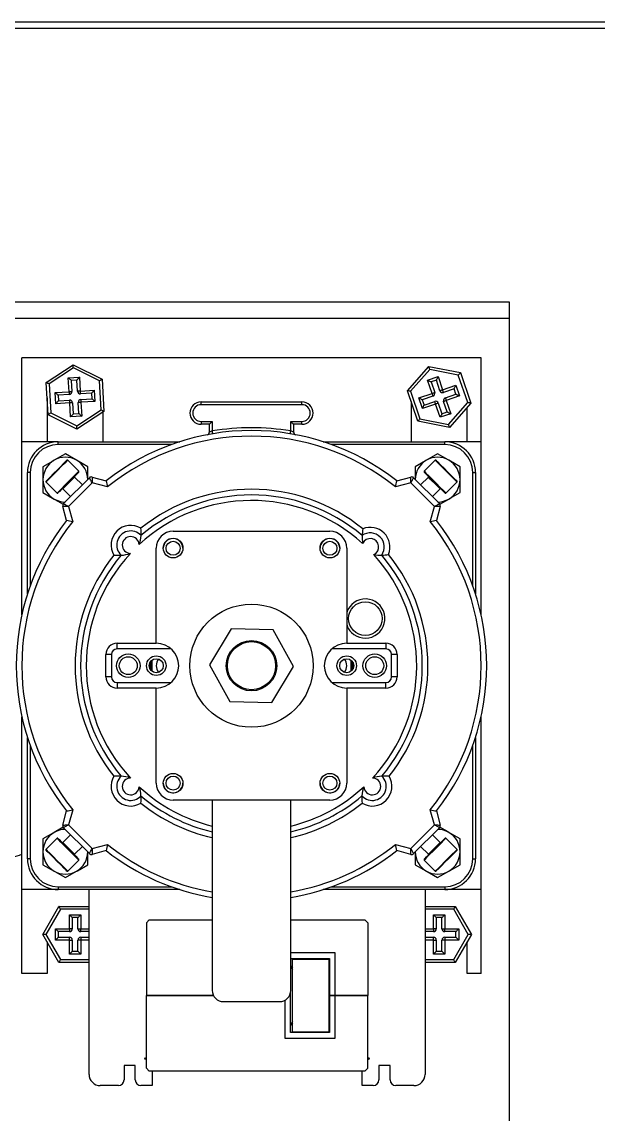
# Model space of a CAD drawing. Header units: millimetres. Extents: x 4754612 to 5801174, y 2368242 to 2777223.
# Drawn here: x 4996116.3 to 4996189.8, y 2602960.3 to 2603099.6 of the extents above; entities that cross this region are included whole.
import ezdxf

# ---------------------------------------------------------------- set-up
doc = ezdxf.new("R2010")
doc.units = ezdxf.units.MM
doc.header["$LTSCALE"] = 1000
doc.layers.add('(주)하나기공-LEADER', color=7, linetype='Continuous')

msp = doc.modelspace()

# ---------------------------------------------------------------- linework, layer by layer
at = {"layer": '(주)하나기공-LEADER', "color": 8, "linetype": 'ByBlock', "lineweight": -2}
for p, q in [((4996178.443, 2603061.764), (4995985.586, 2603061.764)), ((4996116.315, 2603046.05), (4996116.315, 2603056.764)), ((4996174.886, 2603056.764), (4996116.315, 2603056.764)), ((4996119.413, 2603053.611), (4996122.856, 2603055.881)), ((4996122.856, 2603055.881), (4996126.543, 2603054.035)), ((4996165.483, 2603052.564), (4996168.199, 2603055.668)), ((4996168.199, 2603055.668), (4996172.245, 2603054.868)), ((4996174.886, 2603046.05), (4996174.886, 2603056.764)), ((4996122.88, 2603055.469), (4996119.782, 2603053.426)), ((4996122.239, 2603054.217), (4996123.665, 2603054.302)), ((4996122.345, 2603052.435), (4996122.239, 2603054.217)), ((4996126.199, 2603053.808), (4996122.88, 2603055.469)), ((4996123.665, 2603054.302), (4996123.771, 2603052.52)), ((4996168.332, 2603055.277), (4996165.888, 2603052.484)), ((4996168.047, 2603053.9), (4996169.399, 2603054.361)), ((4996171.973, 2603054.558), (4996168.332, 2603055.277)), ((4996169.399, 2603054.361), (4996169.975, 2603052.671)), ((4996173.17, 2603051.044), (4996171.973, 2603054.558)), ((4996172.245, 2603054.868), (4996173.575, 2603050.964)), ((4996119.658, 2603049.494), (4996119.413, 2603053.611)), ((4996119.782, 2603053.426), (4996120.002, 2603049.721)), ((4996123.33, 2603053.925), (4996122.617, 2603053.882)), ((4996122.617, 2603053.882), (4996122.702, 2603052.456)), ((4996123.415, 2603052.498), (4996123.33, 2603053.925)), ((4996126.419, 2603050.103), (4996126.199, 2603053.808)), ((4996126.543, 2603054.035), (4996126.788, 2603049.918)), ((4996168.623, 2603052.21), (4996168.047, 2603053.9)), ((4996169.176, 2603053.908), (4996168.5, 2603053.677)), ((4996168.5, 2603053.677), (4996168.961, 2603052.325)), ((4996169.637, 2603052.556), (4996169.176, 2603053.908)), ((4996169.975, 2603052.671), (4996171.665, 2603053.247)), ((4996171.442, 2603052.793), (4996170.09, 2603052.333)), ((4996171.673, 2603052.117), (4996171.442, 2603052.793)), ((4996171.665, 2603053.247), (4996172.126, 2603051.894)), ((4996119.529, 2603051.658), (4996119.529, 2603046.05)), ((4996120.562, 2603052.329), (4996122.345, 2603052.435)), ((4996120.647, 2603050.903), (4996120.562, 2603052.329)), ((4996122.366, 2603052.078), (4996120.94, 2603051.994)), ((4996120.94, 2603051.994), (4996120.983, 2603051.28)), ((4996120.983, 2603051.28), (4996122.409, 2603051.365)), ((4996123.771, 2603052.52), (4996125.554, 2603052.626)), ((4996125.218, 2603052.248), (4996123.792, 2603052.163)), ((4996123.835, 2603051.45), (4996125.261, 2603051.535)), ((4996125.261, 2603051.535), (4996125.218, 2603052.248)), ((4996125.554, 2603052.626), (4996125.638, 2603051.2)), ((4996166.814, 2603048.661), (4996165.483, 2603052.564)), ((4996165.888, 2603052.484), (4996167.085, 2603048.971)), ((4996166.932, 2603051.634), (4996168.623, 2603052.21)), ((4996167.393, 2603050.282), (4996166.932, 2603051.634)), ((4996168.738, 2603051.872), (4996167.385, 2603051.411)), ((4996167.385, 2603051.411), (4996167.616, 2603050.735)), ((4996170.32, 2603051.657), (4996171.673, 2603052.117)), ((4996172.126, 2603051.894), (4996170.436, 2603051.319)), ((4996122.43, 2603051.009), (4996120.647, 2603050.903)), ((4996122.536, 2603049.226), (4996122.43, 2603051.009)), ((4996122.786, 2603051.03), (4996122.871, 2603049.604)), ((4996123.321, 2603048.059), (4996126.419, 2603050.103)), ((4996123.584, 2603049.646), (4996123.499, 2603051.072)), ((4996125.638, 2603051.2), (4996123.856, 2603051.094)), ((4996123.856, 2603051.094), (4996123.962, 2603049.311)), ((4996139.172, 2603050.78), (4996139.172, 2603051.137)), ((4996139.172, 2603051.137), (4996152.029, 2603051.137)), ((4996152.029, 2603050.78), (4996139.172, 2603050.78)), ((4996152.029, 2603050.78), (4996152.029, 2603051.137)), ((4996165.958, 2603051.172), (4996165.958, 2603046.05)), ((4996169.083, 2603050.858), (4996167.393, 2603050.282)), ((4996167.616, 2603050.735), (4996168.968, 2603051.196)), ((4996169.659, 2603049.167), (4996169.083, 2603050.858)), ((4996169.421, 2603050.973), (4996169.882, 2603049.621)), ((4996170.558, 2603049.851), (4996170.097, 2603051.203)), ((4996170.436, 2603051.319), (4996171.011, 2603049.628)), ((4996170.726, 2603048.251), (4996173.17, 2603051.044)), ((4996173.575, 2603050.964), (4996170.859, 2603047.861)), ((4996173.1, 2603046.05), (4996173.1, 2603050.422)), ((4996123.345, 2603047.648), (4996119.658, 2603049.494)), ((4996120.002, 2603049.721), (4996123.321, 2603048.059)), ((4996123.962, 2603049.311), (4996122.536, 2603049.226)), ((4996122.871, 2603049.604), (4996123.584, 2603049.646)), ((4996126.788, 2603049.918), (4996123.345, 2603047.648)), ((4996126.672, 2603046.05), (4996126.672, 2603049.841)), ((4996139.172, 2603048.637), (4996140.6, 2603048.637)), ((4996139.172, 2603048.637), (4996139.172, 2603048.28)), ((4996140.6, 2603048.637), (4996140.243, 2603048.28)), ((4996140.6, 2603048.637), (4996140.6, 2603047.421)), ((4996150.6, 2603047.421), (4996150.6, 2603048.637)), ((4996150.6, 2603048.637), (4996152.029, 2603048.637)), ((4996152.029, 2603048.28), (4996152.029, 2603048.637)), ((4996170.859, 2603047.861), (4996166.814, 2603048.661)), ((4996167.085, 2603048.971), (4996170.726, 2603048.251)), ((4996171.011, 2603049.628), (4996169.659, 2603049.167)), ((4996169.882, 2603049.621), (4996170.558, 2603049.851)), ((4996140.243, 2603048.28), (4996139.172, 2603048.28)), ((4996140.243, 2603047.293), (4996140.243, 2603048.28)), ((4996150.958, 2603048.28), (4996150.958, 2603047.293)), ((4996152.029, 2603048.28), (4996150.958, 2603048.28)), ((4996116.315, 2603023.986), (4996116.315, 2603046.05)), ((4996120.958, 2603046.05), (4996116.315, 2603046.05)), ((4996120.958, 2603045.693), (4996120.958, 2603046.05)), ((4996120.958, 2603046.05), (4996136.453, 2603046.05)), ((4996154.748, 2603046.05), (4996170.243, 2603046.05)), ((4996174.886, 2603046.05), (4996170.243, 2603046.05)), ((4996170.243, 2603045.693), (4996170.243, 2603046.05)), ((4996174.886, 2603023.986), (4996174.886, 2603046.05)), ((4996121.862, 2603044.516), (4996120.433, 2603043.691)), ((4996135.405, 2603045.693), (4996120.958, 2603045.693)), ((4996170.243, 2603045.693), (4996155.796, 2603045.693)), ((4996169.339, 2603044.516), (4996167.91, 2603043.691)), ((4996120.841, 2603042.469), (4996122.064, 2603043.692)), ((4996123.579, 2603042.278), (4996122.165, 2603043.692)), ((4996124.719, 2603042.867), (4996123.29, 2603043.691)), ((4996169.036, 2603043.692), (4996167.622, 2603042.278)), ((4996172.196, 2603042.867), (4996170.768, 2603043.691)), ((4996117.386, 2603042.121), (4996117.029, 2603042.121)), ((4996117.029, 2603026.626), (4996117.029, 2603042.121)), ((4996117.386, 2603042.121), (4996117.386, 2603027.674)), ((4996119.005, 2603042.867), (4996119.005, 2603041.217)), ((4996122.31, 2603041.009), (4996123.579, 2603042.278)), ((4996123.579, 2603042.177), (4996122.356, 2603040.954)), ((4996124.719, 2603041.217), (4996124.719, 2603042.867)), ((4996166.482, 2603042.867), (4996166.482, 2603041.217)), ((4996172.196, 2603041.217), (4996172.196, 2603042.867)), ((4996173.815, 2603042.121), (4996174.172, 2603042.121)), ((4996173.815, 2603027.674), (4996173.815, 2603042.121)), ((4996174.172, 2603042.121), (4996174.172, 2603026.626)), ((4996119.005, 2603041.217), (4996119.005, 2603039.568)), ((4996119.387, 2603040.914), (4996120.801, 2603039.5)), ((4996120.801, 2603039.5), (4996122.31, 2603041.009)), ((4996122.356, 2603040.853), (4996121.534, 2603040.03)), ((4996121.625, 2603038.153), (4996124.926, 2603041.454)), ((4996125.285, 2603040.803), (4996122.276, 2603037.794)), ((4996123.049, 2603041.545), (4996122.356, 2603040.853)), ((4996124.033, 2603040.561), (4996123.049, 2603041.545)), ((4996125.271, 2603041.547), (4996127.063, 2603041.066)), ((4996127.226, 2603040.283), (4996125.285, 2603040.803)), ((4996165.916, 2603040.803), (4996163.974, 2603040.283)), ((4996164.137, 2603041.066), (4996165.93, 2603041.547)), ((4996168.925, 2603037.794), (4996165.916, 2603040.803)), ((4996166.275, 2603041.454), (4996169.576, 2603038.153)), ((4996168.152, 2603041.545), (4996167.168, 2603040.561)), ((4996170.4, 2603039.5), (4996171.814, 2603040.914)), ((4996171.739, 2603041.09), (4996171.814, 2603041.015)), ((4996172.196, 2603039.568), (4996172.196, 2603041.217)), ((4996119.005, 2603039.568), (4996120.433, 2603038.743)), ((4996121.534, 2603040.03), (4996122.518, 2603039.046)), ((4996168.683, 2603039.046), (4996169.667, 2603040.03)), ((4996170.322, 2603039.578), (4996170.4, 2603039.5)), ((4996122.013, 2603036.015), (4996121.532, 2603037.808)), ((4996122.276, 2603037.794), (4996122.796, 2603035.853)), ((4996168.405, 2603035.853), (4996168.925, 2603037.794)), ((4996169.668, 2603037.808), (4996169.188, 2603036.015)), ((4996169.598, 2603038.068), (4996170.768, 2603038.743)), ((4996135.6, 2603034.621), (4996155.6, 2603034.621)), ((4996133.458, 2603020.336), (4996133.458, 2603032.479)), ((4996157.743, 2603032.479), (4996157.743, 2603020.336)), ((4996143.014, 2603022.175), (4996140.24, 2603017.587)), ((4996148.374, 2603022.066), (4996143.014, 2603022.175)), ((4996150.96, 2603017.37), (4996148.374, 2603022.066)), ((4996128.458, 2603019.621), (4996128.458, 2603020.336)), ((4996128.458, 2603020.336), (4996133.458, 2603020.336)), ((4996135.347, 2603019.621), (4996128.458, 2603019.621)), ((4996162.743, 2603019.621), (4996155.853, 2603019.621)), ((4996157.743, 2603020.336), (4996162.743, 2603020.336)), ((4996162.743, 2603020.336), (4996162.743, 2603019.621)), ((4996127.029, 2603016.05), (4996127.029, 2603018.907)), ((4996127.743, 2603018.907), (4996127.029, 2603018.907)), ((4996127.743, 2603018.907), (4996127.743, 2603016.05)), ((4996163.458, 2603016.05), (4996163.458, 2603018.907)), ((4996164.172, 2603018.907), (4996163.458, 2603018.907)), ((4996164.172, 2603018.907), (4996164.172, 2603016.05)), ((4996140.24, 2603017.587), (4996142.827, 2603012.891)), ((4996148.187, 2603012.783), (4996150.96, 2603017.37)), ((4996127.743, 2603016.05), (4996127.029, 2603016.05)), ((4996128.458, 2603015.336), (4996128.458, 2603014.621)), ((4996128.458, 2603015.336), (4996135.347, 2603015.336)), ((4996155.853, 2603015.336), (4996162.743, 2603015.336)), ((4996162.743, 2603014.621), (4996162.743, 2603015.336)), ((4996164.172, 2603016.05), (4996163.458, 2603016.05)), ((4996133.458, 2603014.621), (4996128.458, 2603014.621)), ((4996133.458, 2603002.479), (4996133.458, 2603014.621)), ((4996162.743, 2603014.621), (4996157.743, 2603014.621)), ((4996157.743, 2603014.621), (4996157.743, 2603002.479)), ((4996142.827, 2603012.891), (4996148.187, 2603012.783)), ((4996116.315, 2602988.907), (4996116.315, 2603010.971)), ((4996174.886, 2602988.907), (4996174.886, 2603010.971)), ((4996117.029, 2602992.836), (4996117.029, 2603008.331)), ((4996174.172, 2603008.331), (4996174.172, 2602992.836)), ((4996117.386, 2603007.283), (4996117.386, 2602992.836)), ((4996173.815, 2602992.836), (4996173.815, 2603007.283)), ((4996155.6, 2603000.336), (4996135.6, 2603000.336)), ((4996140.6, 2603000.336), (4996140.6, 2602976.05)), ((4996150.6, 2602976.05), (4996150.6, 2603000.336)), ((4996121.532, 2602997.149), (4996122.013, 2602998.942)), ((4996122.796, 2602999.105), (4996122.276, 2602997.163)), ((4996168.925, 2602997.163), (4996168.405, 2602999.105)), ((4996169.188, 2602998.942), (4996169.668, 2602997.149)), ((4996122.276, 2602997.163), (4996125.285, 2602994.154)), ((4996165.916, 2602994.154), (4996168.925, 2602997.163)), ((4996121.603, 2602996.889), (4996120.433, 2602996.214)), ((4996122.518, 2602995.911), (4996121.534, 2602994.927)), ((4996124.926, 2602993.503), (4996121.625, 2602996.804)), ((4996169.576, 2602996.804), (4996166.275, 2602993.503)), ((4996169.667, 2602994.927), (4996168.683, 2602995.911)), ((4996172.196, 2602995.39), (4996170.768, 2602996.214)), ((4996119.005, 2602995.39), (4996119.005, 2602993.74)), ((4996120.801, 2602995.457), (4996119.387, 2602994.043)), ((4996123.049, 2602993.412), (4996124.033, 2602994.396)), ((4996125.285, 2602994.154), (4996127.226, 2602994.674)), ((4996163.974, 2602994.674), (4996165.916, 2602994.154)), ((4996167.168, 2602994.396), (4996168.152, 2602993.412)), ((4996171.814, 2602994.043), (4996170.4, 2602995.457)), ((4996172.196, 2602993.74), (4996172.196, 2602995.39)), ((4996117.386, 2602992.836), (4996117.029, 2602992.836)), ((4996119.005, 2602993.74), (4996119.005, 2602992.09)), ((4996124.719, 2602992.09), (4996124.719, 2602993.74)), ((4996127.063, 2602993.891), (4996125.271, 2602993.41)), ((4996165.93, 2602993.41), (4996164.137, 2602993.891)), ((4996166.482, 2602993.74), (4996166.482, 2602992.09)), ((4996172.196, 2602992.09), (4996172.196, 2602993.74)), ((4996173.815, 2602992.836), (4996174.172, 2602992.836)), ((4996119.005, 2602992.09), (4996120.433, 2602991.266)), ((4996122.165, 2602991.265), (4996123.579, 2602992.679)), ((4996166.482, 2602992.09), (4996167.91, 2602991.266)), ((4996167.622, 2602992.679), (4996169.036, 2602991.265)), ((4996121.862, 2602990.441), (4996123.29, 2602991.266)), ((4996169.339, 2602990.441), (4996170.768, 2602991.266)), ((4996120.958, 2602988.907), (4996116.315, 2602988.907)), ((4996116.315, 2602978.193), (4996116.315, 2602988.907)), ((4996120.958, 2602989.264), (4996120.958, 2602988.907)), ((4996120.958, 2602989.264), (4996135.405, 2602989.264)), ((4996136.453, 2602988.907), (4996120.958, 2602988.907)), ((4996124.886, 2602965.336), (4996124.886, 2602988.907)), ((4996170.243, 2602988.907), (4996154.748, 2602988.907)), ((4996155.796, 2602989.264), (4996170.243, 2602989.264)), ((4996167.743, 2602988.907), (4996167.743, 2602965.336)), ((4996170.243, 2602989.264), (4996170.243, 2602988.907)), ((4996174.886, 2602988.907), (4996170.243, 2602988.907)), ((4996174.886, 2602978.193), (4996174.886, 2602988.907)), ((4996118.977, 2602983.193), (4996121.038, 2602986.764)), ((4996121.245, 2602986.407), (4996119.389, 2602983.193)), ((4996121.038, 2602986.764), (4996124.886, 2602986.764)), ((4996124.886, 2602986.407), (4996121.245, 2602986.407)), ((4996167.743, 2602986.764), (4996171.591, 2602986.764)), ((4996171.385, 2602986.407), (4996167.743, 2602986.407)), ((4996173.241, 2602983.193), (4996171.385, 2602986.407)), ((4996171.591, 2602986.764), (4996173.653, 2602983.193)), ((4996122.386, 2602983.907), (4996122.386, 2602985.693)), ((4996122.386, 2602985.693), (4996123.815, 2602985.693)), ((4996122.743, 2602985.336), (4996122.743, 2602983.907)), ((4996123.458, 2602985.336), (4996122.743, 2602985.336)), ((4996123.458, 2602983.907), (4996123.458, 2602985.336)), ((4996123.815, 2602985.693), (4996123.815, 2602983.907)), ((4996132.565, 2602985.043), (4996132.208, 2602984.686)), ((4996132.208, 2602984.686), (4996132.208, 2602975.4)), ((4996132.565, 2602985.043), (4996140.6, 2602985.043)), ((4996150.6, 2602985.043), (4996160.065, 2602985.043)), ((4996160.422, 2602984.686), (4996160.065, 2602985.043)), ((4996160.422, 2602984.686), (4996160.422, 2602975.4)), ((4996168.815, 2602985.693), (4996170.243, 2602985.693)), ((4996168.815, 2602983.907), (4996168.815, 2602985.693)), ((4996169.172, 2602985.336), (4996169.172, 2602983.907)), ((4996169.886, 2602985.336), (4996169.172, 2602985.336)), ((4996169.886, 2602983.907), (4996169.886, 2602985.336)), ((4996170.243, 2602985.693), (4996170.243, 2602983.907)), ((4996119.389, 2602983.193), (4996118.977, 2602983.193)), ((4996121.038, 2602979.621), (4996118.977, 2602983.193)), ((4996119.389, 2602983.193), (4996121.245, 2602979.979)), ((4996120.6, 2602982.479), (4996120.6, 2602983.907)), ((4996120.6, 2602983.907), (4996122.386, 2602983.907)), ((4996120.958, 2602983.55), (4996120.958, 2602982.836)), ((4996122.386, 2602983.55), (4996120.958, 2602983.55)), ((4996122.743, 2602983.907), (4996122.386, 2602983.907)), ((4996122.386, 2602983.907), (4996122.386, 2602983.55)), ((4996123.458, 2602983.907), (4996123.815, 2602983.907)), ((4996123.815, 2602983.55), (4996123.815, 2602983.907)), ((4996123.815, 2602983.907), (4996124.886, 2602983.907)), ((4996124.886, 2602983.55), (4996123.815, 2602983.55)), ((4996167.743, 2602983.907), (4996168.815, 2602983.907)), ((4996168.815, 2602983.55), (4996167.743, 2602983.55)), ((4996168.815, 2602983.907), (4996168.815, 2602983.55)), ((4996169.172, 2602983.907), (4996168.815, 2602983.907)), ((4996169.886, 2602983.907), (4996170.243, 2602983.907)), ((4996170.243, 2602983.907), (4996172.029, 2602983.907)), ((4996170.243, 2602983.55), (4996170.243, 2602983.907)), ((4996171.672, 2602983.55), (4996170.243, 2602983.55)), ((4996171.385, 2602979.979), (4996173.241, 2602983.193)), ((4996173.653, 2602983.193), (4996171.591, 2602979.621)), ((4996171.672, 2602982.836), (4996171.672, 2602983.55)), ((4996172.029, 2602983.907), (4996172.029, 2602982.479)), ((4996173.653, 2602983.193), (4996173.241, 2602983.193)), ((4996119.529, 2602982.236), (4996119.529, 2602978.193)), ((4996122.386, 2602982.479), (4996120.6, 2602982.479)), ((4996120.958, 2602982.836), (4996122.386, 2602982.836)), ((4996122.386, 2602982.479), (4996122.386, 2602982.836)), ((4996122.386, 2602980.693), (4996122.386, 2602982.479)), ((4996122.386, 2602982.479), (4996122.743, 2602982.479)), ((4996122.743, 2602982.479), (4996122.743, 2602981.05)), ((4996123.458, 2602981.05), (4996123.458, 2602982.479)), ((4996123.815, 2602982.479), (4996123.458, 2602982.479)), ((4996123.815, 2602982.836), (4996123.815, 2602982.479)), ((4996123.815, 2602982.836), (4996124.886, 2602982.836)), ((4996123.815, 2602982.479), (4996123.815, 2602980.693)), ((4996124.886, 2602982.479), (4996123.815, 2602982.479)), ((4996167.743, 2602982.836), (4996168.815, 2602982.836)), ((4996168.815, 2602982.479), (4996167.743, 2602982.479)), ((4996168.815, 2602982.479), (4996168.815, 2602982.836)), ((4996168.815, 2602980.693), (4996168.815, 2602982.479)), ((4996168.815, 2602982.479), (4996169.172, 2602982.479)), ((4996169.172, 2602982.479), (4996169.172, 2602981.05)), ((4996169.886, 2602981.05), (4996169.886, 2602982.479)), ((4996170.243, 2602982.479), (4996169.886, 2602982.479)), ((4996170.243, 2602982.836), (4996171.672, 2602982.836)), ((4996170.243, 2602982.836), (4996170.243, 2602982.479)), ((4996170.243, 2602982.479), (4996170.243, 2602980.693)), ((4996172.029, 2602982.479), (4996170.243, 2602982.479)), ((4996173.1, 2602978.193), (4996173.1, 2602982.236)), ((4996123.815, 2602980.693), (4996122.386, 2602980.693)), ((4996122.743, 2602981.05), (4996123.458, 2602981.05)), ((4996156.279, 2602980.829), (4996150.6, 2602980.829)), ((4996156.279, 2602975.4), (4996156.279, 2602980.829)), ((4996170.243, 2602980.693), (4996168.815, 2602980.693)), ((4996169.172, 2602981.05), (4996169.886, 2602981.05)), ((4996124.886, 2602979.621), (4996121.038, 2602979.621)), ((4996121.245, 2602979.979), (4996124.886, 2602979.979)), ((4996150.6, 2602980.114), (4996155.565, 2602980.114)), ((4996150.85, 2602980.043), (4996155.493, 2602980.043)), ((4996150.85, 2602970.757), (4996150.85, 2602980.043)), ((4996155.493, 2602980.043), (4996155.493, 2602980.114)), ((4996155.493, 2602970.757), (4996155.493, 2602980.043)), ((4996155.565, 2602980.114), (4996155.565, 2602975.4)), ((4996167.743, 2602979.979), (4996171.385, 2602979.979)), ((4996171.591, 2602979.621), (4996167.743, 2602979.621)), ((4996119.529, 2602978.193), (4996116.315, 2602978.193)), ((4996174.886, 2602978.193), (4996173.1, 2602978.193)), ((4996132.208, 2602975.4), (4996140.757, 2602975.4)), ((4996132.208, 2602966.114), (4996132.208, 2602975.4)), ((4996140.757, 2602975.4), (4996132.208, 2602975.4)), ((4996149.85, 2602974.793), (4996149.85, 2602969.971)), ((4996150.444, 2602975.4), (4996150.565, 2602975.4)), ((4996150.565, 2602975.4), (4996150.444, 2602975.4)), ((4996150.565, 2602975.4), (4996150.565, 2602975.733)), ((4996150.565, 2602970.686), (4996150.565, 2602975.4)), ((4996155.565, 2602975.4), (4996156.279, 2602975.4)), ((4996155.565, 2602975.4), (4996155.565, 2602970.686)), ((4996156.279, 2602975.4), (4996155.565, 2602975.4)), ((4996156.279, 2602975.4), (4996160.422, 2602975.4)), ((4996156.279, 2602969.971), (4996156.279, 2602975.4)), ((4996160.422, 2602975.4), (4996156.279, 2602975.4)), ((4996160.422, 2602966.114), (4996160.422, 2602975.4)), ((4996142.029, 2602974.621), (4996149.172, 2602974.621)), ((4996155.565, 2602970.686), (4996150.565, 2602970.686)), ((4996150.85, 2602970.757), (4996155.493, 2602970.757)), ((4996155.493, 2602970.686), (4996155.493, 2602970.757)), ((4996149.85, 2602969.971), (4996156.279, 2602969.971)), ((4996130.779, 2602966.471), (4996129.35, 2602966.471)), ((4996129.35, 2602966.471), (4996129.35, 2602964.621)), ((4996130.779, 2602964.621), (4996130.779, 2602966.471)), ((4996132.208, 2602967.461), (4996131.932, 2602967.347)), ((4996131.932, 2602967.347), (4996132.208, 2602967.233)), ((4996160.697, 2602967.347), (4996160.422, 2602967.461)), ((4996160.422, 2602967.233), (4996160.697, 2602967.347)), ((4996163.279, 2602966.471), (4996161.85, 2602966.471)), ((4996161.85, 2602966.471), (4996161.85, 2602964.621)), ((4996163.279, 2602964.621), (4996163.279, 2602966.471)), ((4996132.208, 2602966.114), (4996132.565, 2602965.757)), ((4996160.065, 2602965.757), (4996132.565, 2602965.757)), ((4996132.922, 2602965.757), (4996132.922, 2602963.907)), ((4996159.708, 2602963.907), (4996159.708, 2602965.757)), ((4996160.065, 2602965.757), (4996160.422, 2602966.114)), ((4996128.636, 2602963.907), (4996126.315, 2602963.907)), ((4996132.922, 2602963.907), (4996131.493, 2602963.907)), ((4996161.136, 2602963.907), (4996159.708, 2602963.907)), ((4996166.315, 2602963.907), (4996163.993, 2602963.907))]:
    msp.add_line(p, q, dxfattribs=at)
at = {"layer": '(주)하나기공-LEADER', "color": 4}
msp.add_lwpolyline([(4996262.443, 2603098.764), (4995963.3, 2603098.764), (4995963.3, 2603099.621), (4995963.3, 2603099.621), (4996262.443, 2603099.621)], dxfattribs=at)
at = {"layer": '(주)하나기공-LEADER', "color": 8, "linetype": 'ByBlock', "lineweight": -2}
msp.add_lwpolyline([(4996178.443, 2602958.907), (4995985.586, 2602958.907), (4995985.586, 2603061.764), (4995985.586, 2603063.907), (4996178.443, 2603063.907), (4996178.443, 2603061.764)], close=True, dxfattribs=at)
for points in [[(4996122.88, 2603055.469), (4996122.875, 2603055.55), (4996122.871, 2603055.627), (4996122.866, 2603055.698), (4996122.863, 2603055.76), (4996122.86, 2603055.812), (4996122.857, 2603055.85), (4996122.856, 2603055.873), (4996122.856, 2603055.881)], [(4996168.332, 2603055.277), (4996168.306, 2603055.354), (4996168.281, 2603055.427), (4996168.258, 2603055.494), (4996168.238, 2603055.553), (4996168.221, 2603055.602), (4996168.209, 2603055.638), (4996168.201, 2603055.66), (4996168.199, 2603055.668)], [(4996122.239, 2603054.217), (4996122.313, 2603054.152), (4996122.384, 2603054.089), (4996122.449, 2603054.031), (4996122.506, 2603053.98), (4996122.553, 2603053.939), (4996122.588, 2603053.908), (4996122.609, 2603053.889), (4996122.617, 2603053.882)], [(4996123.665, 2603054.302), (4996123.6, 2603054.229), (4996123.537, 2603054.158), (4996123.479, 2603054.092), (4996123.428, 2603054.035), (4996123.386, 2603053.988), (4996123.355, 2603053.953), (4996123.336, 2603053.932), (4996123.33, 2603053.925)], [(4996169.399, 2603054.361), (4996169.355, 2603054.273), (4996169.313, 2603054.188), (4996169.275, 2603054.109), (4996169.241, 2603054.041), (4996169.213, 2603053.984), (4996169.193, 2603053.942), (4996169.18, 2603053.916), (4996169.176, 2603053.908)], [(4996171.973, 2603054.558), (4996172.026, 2603054.618), (4996172.077, 2603054.676), (4996172.124, 2603054.73), (4996172.165, 2603054.777), (4996172.199, 2603054.816), (4996172.224, 2603054.844), (4996172.239, 2603054.862), (4996172.245, 2603054.868)], [(4996119.782, 2603053.426), (4996119.71, 2603053.462), (4996119.641, 2603053.497), (4996119.577, 2603053.528), (4996119.521, 2603053.556), (4996119.475, 2603053.579), (4996119.441, 2603053.596), (4996119.42, 2603053.607), (4996119.413, 2603053.611)], [(4996126.199, 2603053.808), (4996126.266, 2603053.852), (4996126.331, 2603053.894), (4996126.39, 2603053.934), (4996126.442, 2603053.968), (4996126.485, 2603053.996), (4996126.517, 2603054.017), (4996126.537, 2603054.03), (4996126.543, 2603054.035)], [(4996168.047, 2603053.9), (4996168.135, 2603053.857), (4996168.22, 2603053.815), (4996168.298, 2603053.776), (4996168.367, 2603053.743), (4996168.423, 2603053.715), (4996168.465, 2603053.694), (4996168.491, 2603053.682), (4996168.5, 2603053.677)], [(4996171.442, 2603052.793), (4996171.446, 2603052.802), (4996171.459, 2603052.828), (4996171.48, 2603052.87), (4996171.507, 2603052.926), (4996171.541, 2603052.995), (4996171.58, 2603053.073), (4996171.622, 2603053.158), (4996171.665, 2603053.247)], [(4996120.562, 2603052.329), (4996120.636, 2603052.263), (4996120.707, 2603052.201), (4996120.772, 2603052.143), (4996120.83, 2603052.092), (4996120.877, 2603052.05), (4996120.911, 2603052.019), (4996120.933, 2603052), (4996120.94, 2603051.994)], [(4996122.345, 2603052.435), (4996122.415, 2603052.439), (4996122.481, 2603052.443), (4996122.543, 2603052.447), (4996122.597, 2603052.45), (4996122.641, 2603052.452), (4996122.674, 2603052.454), (4996122.695, 2603052.456), (4996122.702, 2603052.456)], [(4996122.345, 2603052.435), (4996122.349, 2603052.365), (4996122.353, 2603052.298), (4996122.357, 2603052.237), (4996122.36, 2603052.183), (4996122.363, 2603052.138), (4996122.365, 2603052.105), (4996122.366, 2603052.085), (4996122.366, 2603052.078)], [(4996122.43, 2603051.009), (4996122.426, 2603051.078), (4996122.422, 2603051.145), (4996122.418, 2603051.207), (4996122.415, 2603051.261), (4996122.412, 2603051.305), (4996122.41, 2603051.338), (4996122.409, 2603051.358), (4996122.409, 2603051.365)], [(4996123.771, 2603052.52), (4996123.702, 2603052.516), (4996123.635, 2603052.512), (4996123.573, 2603052.508), (4996123.519, 2603052.505), (4996123.475, 2603052.502), (4996123.442, 2603052.5), (4996123.421, 2603052.499), (4996123.415, 2603052.498)], [(4996123.792, 2603052.163), (4996123.792, 2603052.17), (4996123.791, 2603052.19), (4996123.789, 2603052.223), (4996123.786, 2603052.268), (4996123.783, 2603052.322), (4996123.779, 2603052.383), (4996123.775, 2603052.45), (4996123.771, 2603052.52)], [(4996123.835, 2603051.45), (4996123.835, 2603051.443), (4996123.836, 2603051.423), (4996123.838, 2603051.39), (4996123.841, 2603051.346), (4996123.844, 2603051.292), (4996123.848, 2603051.23), (4996123.852, 2603051.163), (4996123.856, 2603051.094)], [(4996125.218, 2603052.248), (4996125.225, 2603052.255), (4996125.244, 2603052.277), (4996125.275, 2603052.312), (4996125.317, 2603052.359), (4996125.367, 2603052.416), (4996125.425, 2603052.481), (4996125.488, 2603052.552), (4996125.554, 2603052.626)], [(4996125.261, 2603051.535), (4996125.268, 2603051.529), (4996125.289, 2603051.509), (4996125.324, 2603051.478), (4996125.371, 2603051.437), (4996125.429, 2603051.386), (4996125.494, 2603051.328), (4996125.565, 2603051.265), (4996125.638, 2603051.2)], [(4996165.888, 2603052.484), (4996165.809, 2603052.5), (4996165.733, 2603052.515), (4996165.663, 2603052.529), (4996165.602, 2603052.541), (4996165.552, 2603052.551), (4996165.514, 2603052.558), (4996165.491, 2603052.563), (4996165.483, 2603052.564)], [(4996166.932, 2603051.634), (4996167.021, 2603051.591), (4996167.106, 2603051.549), (4996167.184, 2603051.51), (4996167.253, 2603051.476), (4996167.309, 2603051.449), (4996167.351, 2603051.428), (4996167.377, 2603051.415), (4996167.385, 2603051.411)], [(4996168.623, 2603052.21), (4996168.688, 2603052.232), (4996168.752, 2603052.254), (4996168.81, 2603052.274), (4996168.862, 2603052.291), (4996168.904, 2603052.306), (4996168.935, 2603052.316), (4996168.954, 2603052.323), (4996168.961, 2603052.325)], [(4996168.623, 2603052.21), (4996168.645, 2603052.144), (4996168.667, 2603052.081), (4996168.687, 2603052.022), (4996168.704, 2603051.971), (4996168.718, 2603051.929), (4996168.729, 2603051.898), (4996168.735, 2603051.878), (4996168.738, 2603051.872)], [(4996169.975, 2603052.671), (4996169.909, 2603052.648), (4996169.845, 2603052.627), (4996169.787, 2603052.607), (4996169.736, 2603052.589), (4996169.694, 2603052.575), (4996169.662, 2603052.564), (4996169.643, 2603052.558), (4996169.637, 2603052.556)], [(4996170.09, 2603052.333), (4996170.088, 2603052.339), (4996170.081, 2603052.358), (4996170.071, 2603052.39), (4996170.056, 2603052.432), (4996170.039, 2603052.483), (4996170.019, 2603052.541), (4996169.997, 2603052.605), (4996169.975, 2603052.671)], [(4996170.32, 2603051.657), (4996170.323, 2603051.65), (4996170.329, 2603051.631), (4996170.34, 2603051.6), (4996170.354, 2603051.558), (4996170.372, 2603051.506), (4996170.391, 2603051.448), (4996170.413, 2603051.384), (4996170.436, 2603051.319)], [(4996171.673, 2603052.117), (4996171.681, 2603052.113), (4996171.707, 2603052.1), (4996171.749, 2603052.08), (4996171.805, 2603052.052), (4996171.874, 2603052.018), (4996171.952, 2603051.98), (4996172.037, 2603051.938), (4996172.126, 2603051.894)], [(4996120.647, 2603050.903), (4996120.713, 2603050.976), (4996120.776, 2603051.047), (4996120.834, 2603051.113), (4996120.884, 2603051.17), (4996120.926, 2603051.217), (4996120.957, 2603051.252), (4996120.976, 2603051.273), (4996120.983, 2603051.28)], [(4996122.786, 2603051.03), (4996122.779, 2603051.03), (4996122.759, 2603051.028), (4996122.726, 2603051.026), (4996122.682, 2603051.024), (4996122.628, 2603051.021), (4996122.566, 2603051.017), (4996122.499, 2603051.013), (4996122.43, 2603051.009)], [(4996123.499, 2603051.072), (4996123.506, 2603051.073), (4996123.527, 2603051.074), (4996123.559, 2603051.076), (4996123.604, 2603051.079), (4996123.658, 2603051.082), (4996123.719, 2603051.086), (4996123.786, 2603051.089), (4996123.856, 2603051.094)], [(4996126.788, 2603049.918), (4996126.782, 2603049.921), (4996126.766, 2603049.929), (4996126.739, 2603049.943), (4996126.702, 2603049.961), (4996126.656, 2603049.984), (4996126.604, 2603050.01), (4996126.545, 2603050.039), (4996126.483, 2603050.071), (4996126.419, 2603050.103)], [(4996167.393, 2603050.282), (4996167.436, 2603050.37), (4996167.478, 2603050.455), (4996167.517, 2603050.534), (4996167.551, 2603050.602), (4996167.578, 2603050.659), (4996167.599, 2603050.701), (4996167.612, 2603050.726), (4996167.616, 2603050.735)], [(4996169.083, 2603050.858), (4996169.061, 2603050.924), (4996169.039, 2603050.987), (4996169.019, 2603051.046), (4996169.002, 2603051.097), (4996168.988, 2603051.139), (4996168.977, 2603051.17), (4996168.97, 2603051.189), (4996168.968, 2603051.196)], [(4996169.421, 2603050.973), (4996169.415, 2603050.971), (4996169.396, 2603050.964), (4996169.364, 2603050.954), (4996169.322, 2603050.939), (4996169.271, 2603050.922), (4996169.213, 2603050.902), (4996169.149, 2603050.88), (4996169.083, 2603050.858)], [(4996170.097, 2603051.203), (4996170.104, 2603051.206), (4996170.123, 2603051.212), (4996170.154, 2603051.223), (4996170.196, 2603051.237), (4996170.248, 2603051.255), (4996170.306, 2603051.274), (4996170.37, 2603051.296), (4996170.436, 2603051.319)], [(4996173.575, 2603050.964), (4996173.568, 2603050.966), (4996173.55, 2603050.969), (4996173.52, 2603050.975), (4996173.48, 2603050.983), (4996173.43, 2603050.993), (4996173.372, 2603051.004), (4996173.308, 2603051.017), (4996173.24, 2603051.03), (4996173.17, 2603051.044)], [(4996119.658, 2603049.494), (4996119.664, 2603049.498), (4996119.684, 2603049.511), (4996119.716, 2603049.532), (4996119.759, 2603049.56), (4996119.811, 2603049.595), (4996119.87, 2603049.634), (4996119.935, 2603049.677), (4996120.002, 2603049.721)], [(4996122.871, 2603049.604), (4996122.865, 2603049.597), (4996122.846, 2603049.575), (4996122.815, 2603049.54), (4996122.773, 2603049.493), (4996122.722, 2603049.436), (4996122.664, 2603049.371), (4996122.601, 2603049.3), (4996122.536, 2603049.226)], [(4996123.584, 2603049.646), (4996123.591, 2603049.64), (4996123.613, 2603049.621), (4996123.648, 2603049.59), (4996123.695, 2603049.548), (4996123.752, 2603049.497), (4996123.817, 2603049.439), (4996123.888, 2603049.376), (4996123.962, 2603049.311)], [(4996150.958, 2603048.28), (4996150.951, 2603048.287), (4996150.93, 2603048.308), (4996150.897, 2603048.341), (4996150.853, 2603048.385), (4996150.799, 2603048.439), (4996150.737, 2603048.501), (4996150.67, 2603048.568), (4996150.6, 2603048.637)], [(4996166.814, 2603048.661), (4996166.819, 2603048.667), (4996166.834, 2603048.684), (4996166.859, 2603048.713), (4996166.893, 2603048.751), (4996166.934, 2603048.798), (4996166.981, 2603048.852), (4996167.032, 2603048.91), (4996167.085, 2603048.971)], [(4996169.882, 2603049.621), (4996169.878, 2603049.612), (4996169.865, 2603049.586), (4996169.845, 2603049.544), (4996169.817, 2603049.488), (4996169.783, 2603049.419), (4996169.745, 2603049.341), (4996169.703, 2603049.256), (4996169.659, 2603049.167)], [(4996170.558, 2603049.851), (4996170.567, 2603049.847), (4996170.593, 2603049.834), (4996170.635, 2603049.814), (4996170.691, 2603049.786), (4996170.76, 2603049.752), (4996170.838, 2603049.714), (4996170.923, 2603049.672), (4996171.011, 2603049.628)], [(4996123.345, 2603047.648), (4996123.345, 2603047.656), (4996123.343, 2603047.679), (4996123.341, 2603047.717), (4996123.338, 2603047.768), (4996123.334, 2603047.831), (4996123.33, 2603047.902), (4996123.326, 2603047.979), (4996123.321, 2603048.059)], [(4996140.659, 2603047.069), (4996140.658, 2603047.076), (4996140.655, 2603047.096), (4996140.649, 2603047.128), (4996140.642, 2603047.172), (4996140.633, 2603047.225), (4996140.623, 2603047.286), (4996140.612, 2603047.352), (4996140.6, 2603047.421)], [(4996150.542, 2603047.069), (4996150.543, 2603047.076), (4996150.546, 2603047.096), (4996150.552, 2603047.128), (4996150.559, 2603047.172), (4996150.568, 2603047.225), (4996150.578, 2603047.286), (4996150.589, 2603047.352), (4996150.6, 2603047.421)], [(4996170.859, 2603047.861), (4996170.857, 2603047.868), (4996170.849, 2603047.89), (4996170.837, 2603047.926), (4996170.82, 2603047.975), (4996170.8, 2603048.034), (4996170.777, 2603048.102), (4996170.752, 2603048.175), (4996170.726, 2603048.251)], [(4996123.29, 2603043.691), (4996123.189, 2603043.75), (4996121.862, 2603044.516)], [(4996170.768, 2603043.691), (4996170.666, 2603043.75), (4996169.339, 2603044.516)], [(4996120.433, 2603043.691), (4996120.332, 2603043.633), (4996119.005, 2603042.867)], [(4996122.165, 2603043.692), (4996122.165, 2603043.692), (4996122.068, 2603043.595), (4996121.797, 2603043.324), (4996121.387, 2603042.915), (4996120.896, 2603042.423)], [(4996167.91, 2603043.691), (4996167.809, 2603043.633), (4996166.482, 2603042.867)], [(4996171.814, 2603040.914), (4996171.736, 2603040.992), (4996171.481, 2603041.247), (4996171.084, 2603041.644), (4996170.598, 2603042.13), (4996170.088, 2603042.639), (4996169.624, 2603043.104), (4996169.268, 2603043.46), (4996169.069, 2603043.659), (4996169.036, 2603043.692)], [(4996169.137, 2603043.692), (4996169.168, 2603043.661), (4996169.361, 2603043.468), (4996169.704, 2603043.125), (4996170.151, 2603042.678), (4996170.642, 2603042.187), (4996171.111, 2603041.718), (4996171.493, 2603041.336), (4996171.739, 2603041.09)], [(4996119.387, 2603041.015), (4996119.408, 2603041.036), (4996119.583, 2603041.211), (4996119.912, 2603041.54), (4996120.351, 2603041.979), (4996120.841, 2603042.469)], [(4996120.896, 2603042.423), (4996120.388, 2603041.915), (4996119.932, 2603041.459), (4996119.591, 2603041.118), (4996119.409, 2603040.936), (4996119.387, 2603040.914)], [(4996167.622, 2603042.278), (4996167.654, 2603042.245), (4996167.854, 2603042.045), (4996168.21, 2603041.689), (4996168.674, 2603041.225), (4996169.184, 2603040.716), (4996169.67, 2603040.23), (4996170.067, 2603039.832), (4996170.322, 2603039.578)], [(4996170.299, 2603039.5), (4996170.223, 2603039.575), (4996169.978, 2603039.82), (4996169.595, 2603040.203), (4996169.127, 2603040.672), (4996168.636, 2603041.163), (4996168.189, 2603041.61), (4996167.846, 2603041.953), (4996167.653, 2603042.145), (4996167.622, 2603042.177)], [(4996122.356, 2603040.954), (4996121.867, 2603040.464), (4996121.428, 2603040.025), (4996121.098, 2603039.696), (4996120.924, 2603039.521), (4996120.902, 2603039.5)], [(4996125.285, 2603040.803), (4996125.215, 2603040.93), (4996125.148, 2603041.052), (4996125.086, 2603041.165), (4996125.031, 2603041.263), (4996124.987, 2603041.344), (4996124.953, 2603041.405), (4996124.933, 2603041.442), (4996124.926, 2603041.454)], [(4996125.271, 2603041.547), (4996125.271, 2603041.532), (4996125.272, 2603041.49), (4996125.273, 2603041.421), (4996125.275, 2603041.329), (4996125.277, 2603041.216), (4996125.28, 2603041.088), (4996125.282, 2603040.948), (4996125.285, 2603040.803)], [(4996165.916, 2603040.803), (4996165.918, 2603040.948), (4996165.921, 2603041.088), (4996165.924, 2603041.216), (4996165.926, 2603041.329), (4996165.928, 2603041.421), (4996165.929, 2603041.49), (4996165.93, 2603041.532), (4996165.93, 2603041.547)], [(4996166.275, 2603041.454), (4996166.269, 2603041.444), (4996166.253, 2603041.415), (4996166.227, 2603041.367), (4996166.191, 2603041.302), (4996166.147, 2603041.222), (4996166.095, 2603041.129), (4996166.039, 2603041.026), (4996165.978, 2603040.916), (4996165.916, 2603040.803)], [(4996169.667, 2603040.03), (4996169.625, 2603040.073), (4996169.474, 2603040.223), (4996169.238, 2603040.459), (4996168.952, 2603040.746), (4996168.659, 2603041.038), (4996168.405, 2603041.293), (4996168.227, 2603041.471), (4996168.153, 2603041.544), (4996168.152, 2603041.545)], [(4996170.768, 2603038.743), (4996170.869, 2603038.801), (4996172.196, 2603039.568)], [(4996120.433, 2603038.743), (4996120.535, 2603038.684), (4996121.603, 2603038.068)], [(4996122.276, 2603037.794), (4996122.131, 2603037.797), (4996121.991, 2603037.799), (4996121.863, 2603037.802), (4996121.75, 2603037.804), (4996121.658, 2603037.806), (4996121.589, 2603037.807), (4996121.547, 2603037.808), (4996121.532, 2603037.808)], [(4996121.625, 2603038.153), (4996121.635, 2603038.148), (4996121.664, 2603038.131), (4996121.712, 2603038.105), (4996121.777, 2603038.069), (4996121.857, 2603038.025), (4996121.95, 2603037.973), (4996122.053, 2603037.917), (4996122.163, 2603037.856), (4996122.276, 2603037.794)], [(4996168.925, 2603037.794), (4996169.038, 2603037.856), (4996169.148, 2603037.917), (4996169.251, 2603037.973), (4996169.344, 2603038.025), (4996169.424, 2603038.069), (4996169.489, 2603038.105), (4996169.537, 2603038.131), (4996169.566, 2603038.148), (4996169.576, 2603038.153)], [(4996169.668, 2603037.808), (4996169.657, 2603037.808), (4996169.624, 2603037.807), (4996169.569, 2603037.806), (4996169.495, 2603037.805), (4996169.403, 2603037.803), (4996169.297, 2603037.801), (4996169.179, 2603037.799), (4996169.054, 2603037.796), (4996168.925, 2603037.794)], [(4996121.532, 2602997.149), (4996121.547, 2602997.149), (4996121.589, 2602997.15), (4996121.658, 2602997.151), (4996121.75, 2602997.153), (4996121.863, 2602997.155), (4996121.991, 2602997.158), (4996122.131, 2602997.161), (4996122.276, 2602997.163)], [(4996122.276, 2602997.163), (4996122.149, 2602997.093), (4996122.027, 2602997.026), (4996121.914, 2602996.964), (4996121.815, 2602996.909), (4996121.735, 2602996.865), (4996121.674, 2602996.831), (4996121.637, 2602996.811), (4996121.625, 2602996.804)], [(4996168.925, 2602997.163), (4996169.07, 2602997.161), (4996169.21, 2602997.158), (4996169.338, 2602997.155), (4996169.451, 2602997.153), (4996169.543, 2602997.151), (4996169.612, 2602997.15), (4996169.654, 2602997.149), (4996169.668, 2602997.149)], [(4996169.576, 2602996.804), (4996169.564, 2602996.811), (4996169.526, 2602996.831), (4996169.466, 2602996.865), (4996169.385, 2602996.909), (4996169.287, 2602996.964), (4996169.174, 2602997.026), (4996169.052, 2602997.093), (4996168.925, 2602997.163)], [(4996120.433, 2602996.214), (4996120.332, 2602996.156), (4996119.005, 2602995.39)], [(4996170.768, 2602996.214), (4996170.666, 2602996.273), (4996169.598, 2602996.889)], [(4996123.579, 2602992.679), (4996123.578, 2602992.681), (4996123.46, 2602992.798), (4996123.171, 2602993.087), (4996122.75, 2602993.509), (4996122.253, 2602994.006), (4996121.747, 2602994.511), (4996121.302, 2602994.957), (4996120.976, 2602995.283), (4996120.814, 2602995.444), (4996120.801, 2602995.457)], [(4996120.902, 2602995.457), (4996120.915, 2602995.445), (4996121.071, 2602995.289), (4996121.384, 2602994.975), (4996121.814, 2602994.546), (4996122.301, 2602994.059), (4996122.78, 2602993.58), (4996123.186, 2602993.173), (4996123.464, 2602992.895), (4996123.578, 2602992.782), (4996123.579, 2602992.78)], [(4996121.534, 2602994.927), (4996121.562, 2602994.898), (4996121.697, 2602994.764), (4996121.922, 2602994.539), (4996122.203, 2602994.257), (4996122.498, 2602993.963), (4996122.761, 2602993.7), (4996122.953, 2602993.508), (4996123.044, 2602993.417), (4996123.049, 2602993.412)], [(4996167.622, 2602992.78), (4996167.686, 2602992.845), (4996167.92, 2602993.079), (4996168.295, 2602993.453), (4996168.759, 2602993.918), (4996169.251, 2602994.409), (4996169.703, 2602994.862), (4996170.055, 2602995.214), (4996170.259, 2602995.418), (4996170.299, 2602995.457)], [(4996170.4, 2602995.457), (4996170.359, 2602995.416), (4996170.147, 2602995.204), (4996169.782, 2602994.839), (4996169.312, 2602994.37), (4996168.802, 2602993.859), (4996168.32, 2602993.377), (4996167.931, 2602992.989), (4996167.688, 2602992.746), (4996167.622, 2602992.679)], [(4996168.152, 2602993.412), (4996168.153, 2602993.412), (4996168.22, 2602993.48), (4996168.392, 2602993.652), (4996168.644, 2602993.903), (4996168.935, 2602994.195), (4996169.223, 2602994.483), (4996169.463, 2602994.723), (4996169.619, 2602994.879), (4996169.667, 2602994.927)], [(4996119.387, 2602994.043), (4996119.4, 2602994.03), (4996119.562, 2602993.868), (4996119.887, 2602993.543), (4996120.333, 2602993.097), (4996120.838, 2602992.592), (4996121.335, 2602992.095), (4996121.757, 2602991.673), (4996122.046, 2602991.384), (4996122.163, 2602991.267), (4996122.165, 2602991.265)], [(4996122.064, 2602991.265), (4996122.062, 2602991.267), (4996121.949, 2602991.38), (4996121.671, 2602991.658), (4996121.265, 2602992.064), (4996120.786, 2602992.543), (4996120.299, 2602993.03), (4996119.869, 2602993.46), (4996119.555, 2602993.774), (4996119.4, 2602993.929), (4996119.387, 2602993.942)], [(4996124.926, 2602993.503), (4996124.933, 2602993.515), (4996124.953, 2602993.552), (4996124.987, 2602993.613), (4996125.031, 2602993.694), (4996125.086, 2602993.792), (4996125.148, 2602993.905), (4996125.215, 2602994.027), (4996125.285, 2602994.154)], [(4996125.285, 2602994.154), (4996125.282, 2602994.009), (4996125.28, 2602993.869), (4996125.277, 2602993.741), (4996125.275, 2602993.628), (4996125.273, 2602993.536), (4996125.272, 2602993.467), (4996125.271, 2602993.425), (4996125.271, 2602993.41)], [(4996165.93, 2602993.41), (4996165.93, 2602993.422), (4996165.929, 2602993.455), (4996165.928, 2602993.51), (4996165.927, 2602993.584), (4996165.925, 2602993.676), (4996165.923, 2602993.782), (4996165.921, 2602993.9), (4996165.918, 2602994.025), (4996165.916, 2602994.154)], [(4996165.916, 2602994.154), (4996165.978, 2602994.041), (4996166.039, 2602993.931), (4996166.095, 2602993.828), (4996166.147, 2602993.735), (4996166.191, 2602993.655), (4996166.227, 2602993.59), (4996166.253, 2602993.542), (4996166.269, 2602993.513), (4996166.275, 2602993.503)], [(4996169.036, 2602991.265), (4996169.103, 2602991.332), (4996169.346, 2602991.575), (4996169.734, 2602991.963), (4996170.216, 2602992.445), (4996170.726, 2602992.955), (4996171.196, 2602993.425), (4996171.561, 2602993.79), (4996171.773, 2602994.002), (4996171.814, 2602994.043)], [(4996171.814, 2602993.942), (4996171.774, 2602993.903), (4996171.57, 2602993.698), (4996171.218, 2602993.346), (4996170.766, 2602992.894), (4996170.274, 2602992.402), (4996169.81, 2602991.938), (4996169.435, 2602991.563), (4996169.201, 2602991.329), (4996169.137, 2602991.265)], [(4996123.29, 2602991.266), (4996123.392, 2602991.324), (4996124.719, 2602992.09)], [(4996170.768, 2602991.266), (4996170.869, 2602991.324), (4996172.196, 2602992.09)], [(4996120.433, 2602991.266), (4996120.535, 2602991.207), (4996121.862, 2602990.441)], [(4996167.91, 2602991.266), (4996168.012, 2602991.207), (4996169.339, 2602990.441)], [(4996121.245, 2602986.407), (4996121.204, 2602986.477), (4996121.166, 2602986.544), (4996121.13, 2602986.606), (4996121.099, 2602986.66), (4996121.073, 2602986.704), (4996121.054, 2602986.737), (4996121.042, 2602986.757), (4996121.038, 2602986.764)], [(4996171.591, 2602986.764), (4996171.588, 2602986.759), (4996171.579, 2602986.743), (4996171.563, 2602986.716), (4996171.543, 2602986.681), (4996171.517, 2602986.637), (4996171.488, 2602986.586), (4996171.455, 2602986.529), (4996171.421, 2602986.469), (4996171.385, 2602986.407)], [(4996122.743, 2602985.336), (4996122.736, 2602985.343), (4996122.716, 2602985.363), (4996122.683, 2602985.396), (4996122.639, 2602985.44), (4996122.585, 2602985.494), (4996122.523, 2602985.556), (4996122.456, 2602985.623), (4996122.386, 2602985.693)], [(4996123.458, 2602985.336), (4996123.464, 2602985.343), (4996123.485, 2602985.363), (4996123.518, 2602985.396), (4996123.562, 2602985.44), (4996123.616, 2602985.494), (4996123.678, 2602985.556), (4996123.745, 2602985.623), (4996123.815, 2602985.693)], [(4996169.172, 2602985.336), (4996169.165, 2602985.343), (4996169.145, 2602985.363), (4996169.112, 2602985.396), (4996169.067, 2602985.44), (4996169.013, 2602985.494), (4996168.951, 2602985.556), (4996168.884, 2602985.623), (4996168.815, 2602985.693)], [(4996169.886, 2602985.336), (4996169.893, 2602985.343), (4996169.913, 2602985.363), (4996169.946, 2602985.396), (4996169.991, 2602985.44), (4996170.045, 2602985.494), (4996170.107, 2602985.556), (4996170.174, 2602985.623), (4996170.243, 2602985.693)], [(4996120.6, 2602983.907), (4996120.67, 2602983.837), (4996120.737, 2602983.77), (4996120.799, 2602983.709), (4996120.853, 2602983.655), (4996120.897, 2602983.61), (4996120.93, 2602983.577), (4996120.951, 2602983.557), (4996120.958, 2602983.55)], [(4996171.672, 2602983.55), (4996171.679, 2602983.557), (4996171.699, 2602983.577), (4996171.732, 2602983.61), (4996171.776, 2602983.655), (4996171.831, 2602983.709), (4996171.892, 2602983.77), (4996171.959, 2602983.837), (4996172.029, 2602983.907)], [(4996120.6, 2602982.479), (4996120.67, 2602982.548), (4996120.737, 2602982.615), (4996120.799, 2602982.677), (4996120.853, 2602982.731), (4996120.897, 2602982.775), (4996120.93, 2602982.808), (4996120.951, 2602982.829), (4996120.958, 2602982.836)], [(4996171.672, 2602982.836), (4996171.679, 2602982.829), (4996171.699, 2602982.808), (4996171.732, 2602982.775), (4996171.776, 2602982.731), (4996171.831, 2602982.677), (4996171.892, 2602982.615), (4996171.959, 2602982.548), (4996172.029, 2602982.479)], [(4996122.386, 2602980.693), (4996122.456, 2602980.762), (4996122.523, 2602980.829), (4996122.585, 2602980.891), (4996122.639, 2602980.945), (4996122.683, 2602980.99), (4996122.716, 2602981.023), (4996122.736, 2602981.043), (4996122.743, 2602981.05)], [(4996123.815, 2602980.693), (4996123.745, 2602980.762), (4996123.678, 2602980.829), (4996123.616, 2602980.891), (4996123.562, 2602980.945), (4996123.518, 2602980.99), (4996123.485, 2602981.023), (4996123.464, 2602981.043), (4996123.458, 2602981.05)], [(4996168.815, 2602980.693), (4996168.884, 2602980.762), (4996168.951, 2602980.829), (4996169.013, 2602980.891), (4996169.067, 2602980.945), (4996169.112, 2602980.99), (4996169.145, 2602981.023), (4996169.165, 2602981.043), (4996169.172, 2602981.05)], [(4996170.243, 2602980.693), (4996170.174, 2602980.762), (4996170.107, 2602980.829), (4996170.045, 2602980.891), (4996169.991, 2602980.945), (4996169.946, 2602980.99), (4996169.913, 2602981.023), (4996169.893, 2602981.043), (4996169.886, 2602981.05)], [(4996121.245, 2602979.979), (4996121.204, 2602979.909), (4996121.166, 2602979.842), (4996121.13, 2602979.78), (4996121.099, 2602979.726), (4996121.073, 2602979.682), (4996121.054, 2602979.649), (4996121.042, 2602979.628), (4996121.038, 2602979.621)], [(4996171.591, 2602979.621), (4996171.587, 2602979.628), (4996171.575, 2602979.649), (4996171.556, 2602979.682), (4996171.531, 2602979.726), (4996171.499, 2602979.78), (4996171.464, 2602979.842), (4996171.425, 2602979.909), (4996171.385, 2602979.979)]]:
    msp.add_lwpolyline(points, dxfattribs=at)
for centre, radius in [((4996135.6, 2603032.479), 1.25), ((4996135.6, 2603032.453), 0.893), ((4996155.6, 2603032.479), 1.25), ((4996155.6, 2603032.453), 0.893), ((4996145.6, 2603017.479), 7.857), ((4996160.119, 2603023.492), 2.143), ((4996145.6, 2603017.479), 3.214), ((4996145.6, 2603017.479), 3.071), ((4996129.886, 2603017.479), 1.5), ((4996129.886, 2603017.479), 1.143), ((4996133.458, 2603017.479), 1.25), ((4996133.458, 2603017.479), 0.893), ((4996157.743, 2603017.479), 1.25), ((4996157.743, 2603017.479), 0.893), ((4996161.315, 2603017.479), 1.5), ((4996161.315, 2603017.479), 1.143), ((4996135.6, 2603002.479), 1.25), ((4996135.6, 2603002.504), 0.893), ((4996155.6, 2603002.479), 1.25), ((4996155.6, 2603002.504), 0.893)]:
    msp.add_circle(centre, radius, dxfattribs=at)
for centre, radius, start, end in [((4996122.345, 2603052.435), 0.357, 273.40405, 3.40405), ((4996122.43, 2603051.009), 0.357, 3.40405, 93.40405), ((4996123.771, 2603052.52), 0.357, 183.40405, 273.40405), ((4996123.856, 2603051.094), 0.357, 93.40405, 183.40405), ((4996168.623, 2603052.21), 0.357, 288.81649, 18.81649), ((4996169.975, 2603052.671), 0.357, 198.81649, 288.81649), ((4996170.436, 2603051.319), 0.357, 108.81649, 198.81649), ((4996139.172, 2603049.709), 1.429, 90, 270), ((4996139.172, 2603049.709), 1.071, 90, 270), ((4996152.029, 2603049.709), 1.429, 270, 90), ((4996152.029, 2603049.709), 1.071, 270, 90), ((4996169.083, 2603050.858), 0.357, 18.81649, 108.81649), ((4996145.6, 2603017.479), 30, 51.83714, 128.16286), ((4996139.886, 2603047.293), 0.357, 280.84982, 0), ((4996143.37, 2603039.136), 8.736, 108.48293, 110.97154), ((4996145.6, 2603017.479), 30.357, 80.51985, 99.48015), ((4996147.845, 2603039.174), 8.695, 69.02264, 71.52288), ((4996151.315, 2603047.293), 0.357, 180, 259.15018), ((4996120.958, 2603042.121), 3.929, 90, 180), ((4996145.6, 2603017.479), 29.286, 51.14106, 128.85894), ((4996170.243, 2603042.121), 3.929, 0, 90), ((4996120.958, 2603042.121), 3.571, 90, 180), ((4996170.243, 2603042.121), 3.571, 0, 90), ((4996121.862, 2603041.217), 2.857, 120, 180), ((4996121.862, 2603041.217), 2.857, 60, 120), ((4996122.114, 2603043.641), 0.0714, 45, 135), ((4996121.862, 2603041.217), 2.857, 0, 60), ((4996169.339, 2603041.217), 2.857, 120, 180), ((4996169.339, 2603041.217), 2.857, 60, 120), ((4996169.086, 2603043.641), 0.0714, 45, 135), ((4996169.339, 2603041.217), 2.857, 0, 60), ((4996123.099, 2603041.596), 0.0714, 135, 225), ((4996123.529, 2603042.227), 0.0714, 315, 45), ((4996167.672, 2603042.227), 0.0714, 135, 225), ((4996168.102, 2603041.596), 0.0714, 315, 45), ((4996121.862, 2603041.217), 2.857, 180, 240), ((4996119.437, 2603040.965), 0.0714, 135, 225), ((4996125.179, 2603041.202), 0.357, 75, 135), ((4996246.508, 2603065.512), 121.92, 191.56663, 191.94255), ((4996032.662, 2603068.015), 134.209, 348.07503, 348.41653), ((4996166.022, 2603041.202), 0.357, 45, 105), ((4996169.339, 2603041.217), 2.857, 300, 0), ((4996171.763, 2603040.965), 0.0714, 315, 45), ((4996120.852, 2603039.55), 0.0714, 225, 315), ((4996121.483, 2603039.98), 0.0714, 45, 135), ((4996145.6, 2603017.479), 22.5, 50.89656, 128.79694), ((4996145.6, 2603017.479), 21.786, 49.64095, 130.30231), ((4996169.718, 2603039.98), 0.0714, 45, 135), ((4996170.349, 2603039.55), 0.0714, 225, 315), ((4996121.862, 2603041.217), 2.857, 240, 269.40056), ((4996121.877, 2603037.9), 0.357, 135, 195), ((4996145.6, 2603017.479), 21.071, 47.724, 132.86429), ((4996169.339, 2603041.217), 2.857, 270.59944, 300), ((4996169.324, 2603037.9), 0.357, 345, 45), ((4996145.6, 2603017.479), 30, 141.83714, 218.16286), ((4996145.6, 2603017.479), 29.286, 141.14106, 218.85894), ((4996094.783, 2602903.192), 135.586, 78.07658, 78.41461), ((4996130.196, 2603032.883), 2.5, 58.475, 211.525), ((4996130.196, 2603032.883), 1.786, 42.65115, 227.34885), ((4996124.11, 2603034.504), 7.411, 356.82238, 3.94888), ((4996168.047, 2603033.704), 8.347, 171.49561, 177.42506), ((4996160.753, 2603032.631), 2.5, 337.39269, 112.60731), ((4996196.409, 2602903.232), 135.545, 101.58534, 101.92347), ((4996145.6, 2603017.479), 29.286, 321.14106, 38.85894), ((4996145.6, 2603017.479), 30, 321.83714, 38.16286), ((4996130.196, 2603032.883), 1.071, 2.13073, 267.86927), ((4996127.759, 2603034.261), 3.754, 339.1237, 357.43991), ((4996135.6, 2603032.479), 2.143, 90, 180), ((4996135.6, 2603032.453), 1.25, 0.59085, 179.40931), ((4996155.6, 2603032.453), 1.25, 0.58904, 179.41096), ((4996155.6, 2603032.479), 2.143, 0, 90), ((4996163.982, 2603033.855), 4.279, 177.00066, 190.58193), ((4996160.753, 2603032.631), 1.786, 324.2069, 125.7931), ((4996160.753, 2603032.631), 1.071, 294.1725, 155.8275), ((4996145.6, 2603017.479), 22.5, 141.20306, 218.79694), ((4996145.6, 2603017.479), 21.786, 139.69769, 220.30231), ((4996145.6, 2603017.479), 21.071, 137.13571, 222.86429), ((4996128.575, 2603038.97), 7.411, 266.05122, 273.17719), ((4996128.817, 2603035.327), 3.76, 272.57616, 290.86023), ((4996145.6, 2603017.479), 21.071, 317.13571, 42.276), ((4996161.977, 2603035.862), 4.281, 259.42184, 272.99589), ((4996161.83, 2603039.889), 8.31, 272.56193, 278.51779), ((4996145.6, 2603017.479), 21.786, 319.69769, 40.35905), ((4996145.6, 2603017.479), 22.5, 321.20306, 39.10344), ((4996160.119, 2603023.492), 2.5, 225, 161.82347), ((4996160.119, 2603023.492), 2.5, 198.17653, 225), ((4996128.458, 2603018.907), 1.429, 90, 180), ((4996128.458, 2603018.907), 0.714, 90, 180), ((4996133.458, 2603017.479), 2.857, 270, 90), ((4996157.743, 2603017.479), 2.857, 90, 270), ((4996162.743, 2603018.907), 1.429, 0, 90), ((4996162.743, 2603018.907), 0.714, 0, 90), ((4996145.6, 2603017.479), 12.857, 177.54328, 182.45672), ((4996145.6, 2603017.479), 12.714, 176.83607, 183.16393), ((4996134.886, 2603017.479), 1.429, 143.58009, 216.41991), ((4996156.315, 2603017.479), 1.429, 323.58009, 36.41991), ((4996145.6, 2603017.479), 12.714, 356.83607, 3.16393), ((4996145.6, 2603017.479), 12.857, 357.54328, 2.45672), ((4996145.6, 2603017.479), 13, 178.85991, 181.14009), ((4996145.6, 2603017.479), 13, 358.85991, 1.14009), ((4996128.458, 2603016.05), 1.429, 180, 270), ((4996128.458, 2603016.05), 0.714, 180, 270), ((4996162.743, 2603016.05), 1.429, 270, 0), ((4996162.743, 2603016.05), 0.714, 270, 0), ((4996130.196, 2603002.074), 2.5, 148.475, 301.525), ((4996128.575, 2602996.003), 7.395, 86.81502, 93.95663), ((4996130.196, 2603002.074), 1.786, 132.65115, 317.34885), ((4996128.817, 2602999.632), 3.759, 69.13651, 87.42714), ((4996130.196, 2603002.074), 1.071, 92.13073, 357.86927), ((4996161.005, 2603002.074), 1.786, 222.65115, 47.34885), ((4996161.005, 2603002.074), 2.5, 238.475, 31.525), ((4996161.005, 2603002.074), 1.071, 182.13073, 87.86927), ((4996162.383, 2602999.634), 3.757, 92.56717, 110.86917), ((4996162.626, 2602996.003), 7.395, 86.04336, 93.18499), ((4996127.759, 2603000.696), 3.753, 2.55895, 20.87743), ((4996145.6, 2603017.479), 21.071, 227.13571, 256.27346), ((4996135.6, 2603002.479), 2.143, 180, 270), ((4996135.6, 2603002.504), 1.25, 180.58744, 225), ((4996135.6, 2603002.504), 1.25, 225, 359.41272), ((4996145.6, 2603017.479), 21.071, 283.72654, 312.86429), ((4996155.6, 2603002.504), 1.25, 180.57675, 225), ((4996155.6, 2603002.504), 1.25, 225, 359.42411), ((4996155.6, 2603002.479), 2.143, 270, 0), ((4996163.447, 2603000.695), 3.759, 159.13571, 177.42791), ((4996124.111, 2603000.453), 7.409, 356.05035, 3.17839), ((4996145.6, 2603017.479), 22.5, 231.20306, 257.16041), ((4996145.6, 2603017.479), 21.786, 229.69769, 256.73188), ((4996145.6, 2603017.479), 21.786, 283.26812, 310.30231), ((4996145.6, 2603017.479), 22.5, 282.83959, 308.79694), ((4996167.035, 2603000.453), 7.355, 176.79558, 183.97635), ((4996095.69, 2603127.408), 131.136, 281.57968, 281.92918), ((4996195.503, 2603127.368), 131.095, 258.07077, 258.42038), ((4996121.877, 2602997.057), 0.357, 165, 225), ((4996169.324, 2602997.057), 0.357, 315, 15), ((4996121.862, 2602993.74), 2.857, 120, 180), ((4996121.862, 2602993.74), 2.857, 90.59944, 120), ((4996169.339, 2602993.74), 2.857, 60, 89.40056), ((4996169.339, 2602993.74), 2.857, 0, 60), ((4996120.852, 2602995.407), 0.0714, 45, 135), ((4996121.483, 2602994.977), 0.0714, 225, 315), ((4996246.837, 2602969.377), 122.256, 168.05799, 168.43287), ((4996145.6, 2603017.479), 29.286, 231.14106, 260.16964), ((4996145.6, 2603017.479), 29.286, 279.83036, 308.85894), ((4996031.922, 2602966.788), 134.965, 11.5844, 11.92399), ((4996169.718, 2602994.977), 0.0714, 225, 315), ((4996170.349, 2602995.407), 0.0714, 45, 135), ((4996114.968, 2602996.341), 3.214, 248.80454, 294.76909), ((4996120.958, 2602992.836), 3.929, 180, 270), ((4996120.958, 2602992.836), 3.571, 180, 270), ((4996121.862, 2602993.74), 2.857, 180, 240), ((4996119.437, 2602993.992), 0.0714, 135, 225), ((4996123.099, 2602993.361), 0.0714, 135, 225), ((4996121.862, 2602993.74), 2.857, 300, 0), ((4996125.179, 2602993.755), 0.357, 225, 285), ((4996145.6, 2603017.479), 30, 231.83714, 260.40593), ((4996145.6, 2603017.479), 30, 279.59407, 308.16286), ((4996166.022, 2602993.755), 0.357, 255, 315), ((4996169.339, 2602993.74), 2.857, 180, 240), ((4996168.102, 2602993.361), 0.0714, 315, 45), ((4996170.243, 2602992.836), 3.571, 270, 0), ((4996170.243, 2602992.836), 3.929, 270, 0), ((4996169.339, 2602993.74), 2.857, 300, 0), ((4996171.763, 2602993.992), 0.0714, 315, 45), ((4996123.529, 2602992.73), 0.0714, 315, 45), ((4996167.672, 2602992.73), 0.0714, 135, 225), ((4996121.862, 2602993.74), 2.857, 240, 300), ((4996122.114, 2602991.316), 0.0714, 225, 315), ((4996169.339, 2602993.74), 2.857, 240, 300), ((4996169.086, 2602991.316), 0.0714, 225, 315), ((4996122.386, 2602983.907), 0.357, 270, 0), ((4996123.815, 2602983.907), 0.357, 180, 270), ((4996168.815, 2602983.907), 0.357, 270, 0), ((4996170.243, 2602983.907), 0.357, 180, 270), ((4996122.386, 2602982.479), 0.357, 0, 90), ((4996123.815, 2602982.479), 0.357, 90, 180), ((4996168.815, 2602982.479), 0.357, 0, 90), ((4996170.243, 2602982.479), 0.357, 90, 180), ((4996146.922, 2602975.4), 5.286, 41.99157, 45.89736), ((4996146.922, 2602975.4), 5.143, 40.19176, 44.33403), ((4996142.029, 2602976.05), 1.429, 180, 270), ((4996149.172, 2602976.05), 1.429, 270, 0), ((4996146.922, 2602975.4), 5.143, 315.09947, 319.80824), ((4996146.922, 2602975.4), 5.286, 313.56596, 318.00843), ((4996126.315, 2602965.336), 1.429, 180, 270), ((4996166.315, 2602965.336), 1.429, 270, 0), ((4996128.636, 2602964.621), 0.714, 270, 0), ((4996131.493, 2602964.621), 0.714, 180, 270), ((4996161.136, 2602964.621), 0.714, 270, 0), ((4996163.993, 2602964.621), 0.714, 180, 270)]:
    msp.add_arc(centre, radius, start, end, dxfattribs=at)

doc.saveas('drawing.dxf')
